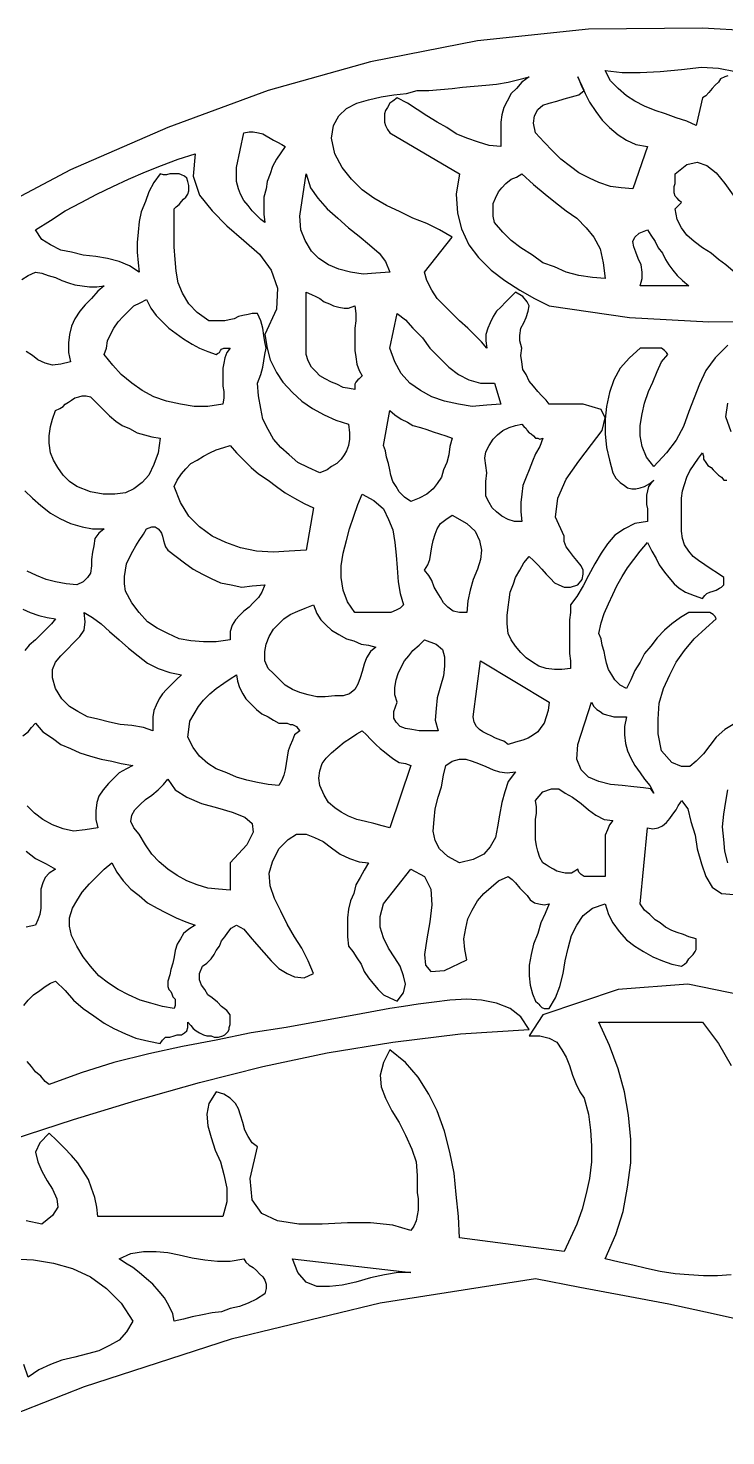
# Model space of a CAD drawing. Extents: x 0.04 to 7.12, y 0.03 to 7.63.
# Drawn here: x 2.46 to 3.12, y 0.851 to 2.184 of the extents above; entities that cross this region are included whole.
import ezdxf

# ---------------------------------------------------------------- set-up
doc = ezdxf.new("R2010")
doc.units = 0
doc.layers.add('1', color=7, linetype='Continuous')

msp = doc.modelspace()

# ---------------------------------------------------------------- linework, layer by layer
msp.add_lwpolyline([(3.149, 0.958), (3.108, 0.967), (3.066, 0.976), (3.024, 0.984), (2.982, 0.992), (2.94, 1), (2.793, 0.977), (2.652, 0.943), (2.513, 0.898), (2.378, 0.845), (2.245, 0.785), (2.114, 0.721), (1.983, 0.655), (1.854, 0.588), (1.723, 0.522)])
at = {"layer": '1'}
for points in [[(3.187, 2.179), (3.098, 2.184), (2.99, 2.183), (2.885, 2.172), (2.784, 2.152), (2.687, 2.125), (2.592, 2.09), (2.5, 2.05), (2.411, 2.003), (2.323, 1.953), (2.236, 1.898), (2.151, 1.842), (2.045, 1.773), (1.941, 1.701), (1.838, 1.626), (1.736, 1.548)], [(3.122, 2.139), (3.119, 2.138), (3.115, 2.136), (3.113, 2.133), (3.11, 2.13), (3.107, 2.127), (3.104, 2.123), (3.101, 2.12), (3.098, 2.118), (3.092, 2.092), (3.083, 2.096), (3.073, 2.099), (3.063, 2.103), (3.053, 2.106), (3.043, 2.11), (3.034, 2.115), (3.026, 2.12), (3.018, 2.127), (3.011, 2.134), (3.006, 2.144), (3.022, 2.142), (3.039, 2.142), (3.058, 2.143), (3.078, 2.145), (3.097, 2.147), (3.113, 2.146), (3.129, 2.143)], [(3.122, 1.884), (3.11, 1.872), (3.101, 1.86), (3.095, 1.847), (3.09, 1.834), (3.085, 1.821), (3.08, 1.807), (3.073, 1.794), (3.064, 1.782), (3.052, 1.769), (3.045, 1.778), (3.041, 1.788), (3.039, 1.798), (3.039, 1.808), (3.041, 1.819), (3.043, 1.829), (3.047, 1.84), (3.051, 1.849), (3.055, 1.859), (3.059, 1.868), (3.065, 1.875), (3.064, 1.877), (3.062, 1.879), (3.059, 1.881), (3.057, 1.881), (3.054, 1.881), (3.05, 1.881), (3.048, 1.881), (3.045, 1.881), (3.042, 1.881), (3.039, 1.881), (3.029, 1.872), (3.02, 1.862), (3.014, 1.851), (3.01, 1.839), (3.007, 1.826), (3.006, 1.814), (3.006, 1.8), (3.007, 1.787), (3.01, 1.775), (3.013, 1.763), (3.016, 1.758), (3.02, 1.754), (3.024, 1.751), (3.027, 1.749), (3.031, 1.748), (3.035, 1.748), (3.039, 1.749), (3.043, 1.75), (3.048, 1.753), (3.052, 1.756), (3.049, 1.753), (3.047, 1.75), (3.046, 1.746), (3.045, 1.742), (3.045, 1.738), (3.045, 1.733), (3.046, 1.729), (3.046, 1.725), (3.046, 1.721), (3.046, 1.717), (3.034, 1.715), (3.024, 1.71), (3.015, 1.704), (3.008, 1.696), (3.002, 1.687), (2.996, 1.677), (2.99, 1.666), (2.985, 1.656), (2.979, 1.646), (2.973, 1.638), (2.973, 1.631), (2.972, 1.624), (2.972, 1.618), (2.972, 1.613), (2.972, 1.608), (2.972, 1.603), (2.972, 1.598), (2.972, 1.592), (2.973, 1.585), (2.973, 1.578), (2.965, 1.577), (2.958, 1.577), (2.95, 1.578), (2.943, 1.58), (2.937, 1.584), (2.931, 1.588), (2.926, 1.593), (2.921, 1.599), (2.917, 1.605), (2.914, 1.611), (2.913, 1.62), (2.913, 1.628), (2.914, 1.636), (2.915, 1.643), (2.916, 1.65), (2.919, 1.658), (2.921, 1.664), (2.925, 1.671), (2.929, 1.678), (2.934, 1.684), (2.938, 1.68), (2.942, 1.676), (2.946, 1.672), (2.95, 1.667), (2.954, 1.663), (2.958, 1.659), (2.962, 1.657), (2.967, 1.655), (2.973, 1.655), (2.98, 1.657), (2.984, 1.662), (2.985, 1.667), (2.985, 1.671), (2.983, 1.675), (2.979, 1.68), (2.976, 1.684), (2.972, 1.689), (2.969, 1.693), (2.967, 1.698), (2.967, 1.703), (2.959, 1.721), (2.961, 1.739), (2.969, 1.757), (2.981, 1.774), (2.993, 1.79), (3.003, 1.803), (3.006, 1.815), (3.002, 1.823), (2.985, 1.828), (2.953, 1.828), (2.95, 1.832), (2.946, 1.836), (2.942, 1.84), (2.938, 1.845), (2.934, 1.85), (2.931, 1.856), (2.928, 1.861), (2.927, 1.868), (2.926, 1.874), (2.927, 1.881), (2.925, 1.888), (2.925, 1.893), (2.926, 1.9), (2.929, 1.905), (2.931, 1.91), (2.933, 1.916), (2.934, 1.921), (2.932, 1.925), (2.928, 1.93), (2.921, 1.934), (2.916, 1.929), (2.912, 1.925), (2.907, 1.92), (2.903, 1.916), (2.9, 1.911), (2.897, 1.905), (2.895, 1.9), (2.893, 1.894), (2.893, 1.888), (2.894, 1.881), (2.889, 1.887), (2.883, 1.893), (2.876, 1.9), (2.868, 1.907), (2.861, 1.914), (2.854, 1.921), (2.847, 1.928), (2.842, 1.936), (2.837, 1.945), (2.835, 1.953), (2.861, 1.986), (2.849, 1.993), (2.837, 1.999), (2.824, 2.004), (2.812, 2.01), (2.799, 2.016), (2.787, 2.023), (2.776, 2.031), (2.766, 2.041), (2.757, 2.052), (2.75, 2.065), (2.747, 2.08), (2.749, 2.092), (2.754, 2.101), (2.761, 2.108), (2.771, 2.113), (2.782, 2.116), (2.794, 2.119), (2.806, 2.121), (2.818, 2.122), (2.828, 2.125), (2.839, 2.125), (2.85, 2.126), (2.861, 2.127), (2.871, 2.128), (2.882, 2.129), (2.893, 2.13), (2.903, 2.131), (2.914, 2.133), (2.923, 2.135), (2.934, 2.138)], [(2.934, 2.138), (2.927, 2.133), (2.922, 2.127), (2.917, 2.122), (2.913, 2.115), (2.91, 2.109), (2.908, 2.102), (2.907, 2.095), (2.907, 2.087), (2.907, 2.08), (2.907, 2.072), (2.896, 2.073), (2.886, 2.076), (2.875, 2.08), (2.865, 2.084), (2.856, 2.09), (2.847, 2.095), (2.837, 2.101), (2.828, 2.107), (2.819, 2.113), (2.809, 2.118), (2.805, 2.115), (2.802, 2.113), (2.8, 2.109), (2.798, 2.106), (2.797, 2.103), (2.797, 2.099), (2.797, 2.095), (2.798, 2.092), (2.8, 2.088), (2.802, 2.085), (2.868, 2.046), (2.865, 2.027), (2.866, 2.009), (2.87, 1.994), (2.877, 1.979), (2.886, 1.967), (2.898, 1.955), (2.911, 1.945), (2.925, 1.936), (2.939, 1.928), (2.953, 1.921), (3.029, 1.91), (3.104, 1.906), (3.179, 1.907)], [(3.046, 2.072), (3.032, 2.032), (3.021, 2.033), (3.011, 2.034), (3, 2.038), (2.991, 2.042), (2.981, 2.047), (2.973, 2.053), (2.964, 2.06), (2.956, 2.068), (2.948, 2.076), (2.94, 2.085), (2.938, 2.094), (2.939, 2.101), (2.942, 2.107), (2.947, 2.111), (2.953, 2.113), (2.96, 2.115), (2.967, 2.117), (2.974, 2.119), (2.981, 2.121), (2.986, 2.125), (2.98, 2.138), (2.983, 2.13), (2.987, 2.122), (2.991, 2.114), (2.997, 2.105), (3.003, 2.097), (3.01, 2.09), (3.018, 2.083), (3.026, 2.078), (3.035, 2.074), (3.046, 2.072)], [(2.703, 2.072), (2.699, 2.066), (2.695, 2.06), (2.691, 2.053), (2.689, 2.046), (2.686, 2.039), (2.685, 2.032), (2.683, 2.024), (2.683, 2.016), (2.683, 2.008), (2.684, 2), (2.68, 2.003), (2.676, 2.007), (2.672, 2.011), (2.668, 2.016), (2.664, 2.021), (2.661, 2.027), (2.659, 2.032), (2.657, 2.039), (2.657, 2.045), (2.657, 2.052), (2.664, 2.085), (2.669, 2.086), (2.673, 2.086), (2.678, 2.085), (2.682, 2.084), (2.685, 2.082), (2.689, 2.08), (2.692, 2.078), (2.696, 2.076), (2.7, 2.074), (2.703, 2.072)], [(2.684, 1.894), (2.686, 1.881), (2.689, 1.87), (2.695, 1.858), (2.701, 1.849), (2.71, 1.839), (2.719, 1.831), (2.729, 1.824), (2.74, 1.818), (2.751, 1.813), (2.763, 1.809), (2.764, 1.801), (2.764, 1.795), (2.763, 1.789), (2.761, 1.784), (2.759, 1.78), (2.756, 1.776), (2.752, 1.772), (2.747, 1.769), (2.743, 1.766), (2.736, 1.763), (2.725, 1.768), (2.715, 1.773), (2.707, 1.78), (2.699, 1.787), (2.692, 1.795), (2.687, 1.804), (2.682, 1.814), (2.68, 1.824), (2.678, 1.836), (2.677, 1.848), (2.68, 1.856), (2.682, 1.863), (2.683, 1.869), (2.684, 1.875), (2.685, 1.881), (2.684, 1.887), (2.683, 1.893), (2.682, 1.9), (2.68, 1.907), (2.677, 1.914), (2.672, 1.914), (2.668, 1.913), (2.663, 1.912), (2.659, 1.911), (2.655, 1.909), (2.65, 1.908), (2.646, 1.907), (2.641, 1.907), (2.636, 1.907), (2.631, 1.907), (2.62, 1.915), (2.612, 1.923), (2.606, 1.933), (2.602, 1.943), (2.6, 1.954), (2.599, 1.965), (2.598, 1.977), (2.598, 1.989), (2.598, 2.001), (2.598, 2.013), (2.6, 2.015), (2.603, 2.017), (2.605, 2.02), (2.607, 2.022), (2.609, 2.024), (2.611, 2.027), (2.612, 2.03), (2.612, 2.032), (2.612, 2.035), (2.611, 2.039), (2.61, 2.042), (2.608, 2.044), (2.605, 2.045), (2.603, 2.046), (2.6, 2.046), (2.597, 2.046), (2.594, 2.046), (2.591, 2.045), (2.588, 2.045), (2.585, 2.046), (2.579, 2.038), (2.574, 2.029), (2.571, 2.02), (2.567, 2.01), (2.565, 2.001), (2.564, 1.991), (2.563, 1.981), (2.563, 1.972), (2.564, 1.962), (2.565, 1.953), (2.556, 1.959), (2.546, 1.963), (2.535, 1.966), (2.524, 1.968), (2.512, 1.969), (2.501, 1.972), (2.491, 1.974), (2.481, 1.979), (2.473, 1.984), (2.467, 1.993), (2.481, 2.002), (2.495, 2.011), (2.51, 2.019), (2.525, 2.027), (2.54, 2.034), (2.555, 2.041), (2.571, 2.048), (2.586, 2.054), (2.602, 2.06), (2.618, 2.065), (2.616, 2.044), (2.622, 2.026), (2.634, 2.011), (2.648, 1.997), (2.664, 1.983), (2.679, 1.97), (2.69, 1.955), (2.696, 1.938), (2.695, 1.918), (2.684, 1.894)], [(3.127, 1.954), (3.12, 1.96), (3.113, 1.965), (3.106, 1.971), (3.098, 1.976), (3.09, 1.982), (3.083, 1.988), (3.078, 1.995), (3.074, 2.003), (3.072, 2.013), (3.078, 2.019), (3.076, 2.021), (3.074, 2.023), (3.072, 2.025), (3.071, 2.028), (3.071, 2.031), (3.071, 2.034), (3.072, 2.037), (3.072, 2.04), (3.072, 2.043), (3.072, 2.046), (3.083, 2.055), (3.093, 2.057), (3.102, 2.054), (3.111, 2.047), (3.119, 2.037), (3.127, 2.026)], [(2.802, 1.953), (2.789, 1.952), (2.777, 1.951), (2.765, 1.953), (2.754, 1.956), (2.744, 1.96), (2.735, 1.966), (2.728, 1.973), (2.722, 1.983), (2.718, 1.993), (2.717, 2.006), (2.723, 2.046), (2.727, 2.033), (2.734, 2.023), (2.743, 2.013), (2.753, 2.004), (2.763, 1.995), (2.773, 1.987), (2.783, 1.979), (2.792, 1.971), (2.798, 1.963), (2.802, 1.953)], [(3.006, 1.947), (2.994, 1.948), (2.981, 1.95), (2.969, 1.953), (2.958, 1.958), (2.947, 1.962), (2.937, 1.969), (2.926, 1.976), (2.917, 1.983), (2.909, 1.991), (2.901, 2), (2.9, 2.006), (2.9, 2.012), (2.9, 2.018), (2.902, 2.023), (2.905, 2.029), (2.908, 2.033), (2.912, 2.037), (2.917, 2.041), (2.922, 2.043), (2.927, 2.046), (2.938, 2.036), (2.949, 2.027), (2.959, 2.019), (2.969, 2.011), (2.979, 2.004), (2.988, 1.995), (2.995, 1.986), (3.001, 1.975), (3.004, 1.962), (3.006, 1.947)], [(3.085, 1.94), (3.039, 1.94), (3.041, 1.947), (3.041, 1.953), (3.04, 1.96), (3.037, 1.966), (3.035, 1.972), (3.033, 1.977), (3.032, 1.982), (3.034, 1.986), (3.038, 1.99), (3.046, 1.993), (3.049, 1.988), (3.053, 1.982), (3.056, 1.976), (3.06, 1.971), (3.063, 1.965), (3.066, 1.96), (3.07, 1.955), (3.074, 1.95), (3.079, 1.945), (3.085, 1.94)], [(2.454, 1.946), (2.46, 1.95), (2.467, 1.953), (2.473, 1.952), (2.479, 1.95), (2.486, 1.948), (2.492, 1.945), (2.498, 1.943), (2.504, 1.941), (2.511, 1.94), (2.518, 1.939), (2.525, 1.939), (2.532, 1.94)], [(2.532, 1.94), (2.526, 1.935), (2.52, 1.928), (2.514, 1.922), (2.509, 1.916), (2.504, 1.909), (2.501, 1.902), (2.499, 1.894), (2.498, 1.886), (2.498, 1.877), (2.5, 1.868), (2.491, 1.866), (2.483, 1.865), (2.476, 1.867), (2.469, 1.87), (2.464, 1.874), (2.458, 1.878)], [(2.769, 1.921), (2.77, 1.914), (2.77, 1.907), (2.769, 1.9), (2.769, 1.893), (2.769, 1.886), (2.769, 1.879), (2.77, 1.873), (2.771, 1.866), (2.773, 1.86), (2.776, 1.855), (2.775, 1.854), (2.773, 1.852), (2.772, 1.851), (2.77, 1.849), (2.769, 1.847), (2.769, 1.846), (2.769, 1.844), (2.769, 1.842), (2.764, 1.843), (2.758, 1.844), (2.752, 1.847), (2.747, 1.849), (2.741, 1.852), (2.736, 1.855), (2.732, 1.859), (2.728, 1.863), (2.725, 1.869), (2.723, 1.875), (2.723, 1.934), (2.728, 1.932), (2.732, 1.93), (2.736, 1.928), (2.74, 1.925), (2.745, 1.923), (2.749, 1.921), (2.754, 1.92), (2.759, 1.919), (2.763, 1.919), (2.769, 1.921)], [(2.638, 1.875), (2.639, 1.876), (2.641, 1.877), (2.642, 1.879), (2.643, 1.88), (2.645, 1.881), (2.647, 1.881), (2.649, 1.881), (2.651, 1.881), (2.648, 1.877), (2.646, 1.872), (2.645, 1.867), (2.644, 1.862), (2.644, 1.856), (2.644, 1.851), (2.644, 1.845), (2.645, 1.84), (2.645, 1.834), (2.644, 1.828), (2.63, 1.826), (2.617, 1.826), (2.604, 1.828), (2.591, 1.831), (2.579, 1.835), (2.568, 1.841), (2.558, 1.848), (2.548, 1.856), (2.54, 1.865), (2.532, 1.875), (2.534, 1.881), (2.535, 1.888), (2.538, 1.894), (2.541, 1.9), (2.545, 1.906), (2.55, 1.911), (2.555, 1.916), (2.56, 1.921), (2.566, 1.924), (2.572, 1.927), (2.576, 1.919), (2.581, 1.912), (2.587, 1.906), (2.593, 1.9), (2.6, 1.895), (2.607, 1.89), (2.615, 1.885), (2.622, 1.881), (2.63, 1.878), (2.638, 1.875)], [(2.901, 1.848), (2.907, 1.828), (2.894, 1.827), (2.88, 1.826), (2.867, 1.828), (2.854, 1.831), (2.842, 1.835), (2.831, 1.841), (2.821, 1.848), (2.813, 1.857), (2.807, 1.868), (2.802, 1.881), (2.809, 1.914), (2.817, 1.908), (2.824, 1.9), (2.833, 1.891), (2.84, 1.881), (2.849, 1.872), (2.858, 1.863), (2.867, 1.856), (2.877, 1.851), (2.888, 1.848), (2.901, 1.848)], [(2.585, 1.796), (2.583, 1.782), (2.579, 1.771), (2.574, 1.761), (2.568, 1.754), (2.56, 1.748), (2.552, 1.744), (2.542, 1.743), (2.531, 1.743), (2.519, 1.745), (2.506, 1.75), (2.499, 1.755), (2.493, 1.761), (2.488, 1.768), (2.484, 1.775), (2.481, 1.782), (2.48, 1.791), (2.48, 1.798), (2.481, 1.807), (2.483, 1.814), (2.486, 1.822), (2.49, 1.824), (2.493, 1.826), (2.495, 1.828), (2.498, 1.83), (2.501, 1.832), (2.504, 1.834), (2.508, 1.835), (2.511, 1.836), (2.515, 1.836), (2.519, 1.835), (2.525, 1.829), (2.531, 1.823), (2.537, 1.817), (2.543, 1.812), (2.549, 1.808), (2.556, 1.805), (2.563, 1.801), (2.57, 1.799), (2.577, 1.797), (2.585, 1.796)], [(3.125, 1.802), (3.12, 1.816), (3.122, 1.829)], [(2.861, 1.796), (2.859, 1.788), (2.858, 1.78), (2.856, 1.773), (2.853, 1.766), (2.851, 1.759), (2.847, 1.753), (2.843, 1.748), (2.837, 1.743), (2.83, 1.739), (2.822, 1.736), (2.816, 1.74), (2.811, 1.745), (2.808, 1.75), (2.805, 1.755), (2.803, 1.761), (2.802, 1.766), (2.801, 1.772), (2.799, 1.778), (2.798, 1.784), (2.796, 1.789), (2.802, 1.822), (2.807, 1.818), (2.813, 1.814), (2.819, 1.811), (2.824, 1.808), (2.831, 1.806), (2.837, 1.804), (2.843, 1.802), (2.849, 1.8), (2.855, 1.798), (2.861, 1.796)], [(2.947, 1.796), (2.944, 1.788), (2.94, 1.781), (2.937, 1.774), (2.934, 1.766), (2.931, 1.759), (2.928, 1.751), (2.927, 1.743), (2.926, 1.735), (2.926, 1.726), (2.927, 1.717), (2.92, 1.717), (2.914, 1.719), (2.908, 1.722), (2.903, 1.726), (2.899, 1.73), (2.896, 1.735), (2.893, 1.741), (2.893, 1.747), (2.893, 1.755), (2.894, 1.763), (2.893, 1.77), (2.892, 1.777), (2.893, 1.783), (2.896, 1.789), (2.9, 1.795), (2.904, 1.799), (2.909, 1.803), (2.915, 1.806), (2.921, 1.808), (2.927, 1.809), (2.929, 1.807), (2.931, 1.805), (2.932, 1.803), (2.934, 1.801), (2.936, 1.8), (2.938, 1.798), (2.94, 1.796), (2.942, 1.796), (2.944, 1.795), (2.947, 1.796)], [(2.73, 1.73), (2.723, 1.69), (2.707, 1.689), (2.692, 1.688), (2.676, 1.689), (2.661, 1.692), (2.647, 1.697), (2.634, 1.703), (2.622, 1.712), (2.612, 1.722), (2.604, 1.735), (2.598, 1.75), (2.601, 1.756), (2.605, 1.762), (2.609, 1.767), (2.614, 1.772), (2.62, 1.775), (2.626, 1.779), (2.632, 1.782), (2.638, 1.785), (2.645, 1.787), (2.651, 1.789), (2.657, 1.782), (2.664, 1.775), (2.671, 1.768), (2.678, 1.762), (2.687, 1.756), (2.695, 1.75), (2.703, 1.744), (2.712, 1.739), (2.721, 1.734), (2.73, 1.73)], [(3.127, 1.525), (3.119, 1.52), (3.111, 1.513), (3.105, 1.505), (3.099, 1.497), (3.092, 1.49), (3.086, 1.485), (3.078, 1.485), (3.069, 1.489), (3.059, 1.5), (3.056, 1.516), (3.056, 1.53), (3.057, 1.545), (3.061, 1.559), (3.067, 1.572), (3.073, 1.584), (3.081, 1.595), (3.09, 1.606), (3.101, 1.616), (3.111, 1.625), (3.11, 1.627), (3.108, 1.629), (3.105, 1.631), (3.103, 1.631), (3.1, 1.631), (3.097, 1.631), (3.094, 1.631), (3.091, 1.631), (3.088, 1.631), (3.085, 1.631), (3.077, 1.626), (3.069, 1.62), (3.062, 1.614), (3.055, 1.607), (3.049, 1.599), (3.043, 1.592), (3.039, 1.584), (3.034, 1.576), (3.03, 1.567), (3.026, 1.559), (3.02, 1.562), (3.015, 1.567), (3.012, 1.572), (3.009, 1.577), (3.007, 1.583), (3.006, 1.589), (3.005, 1.594), (3.003, 1.6), (3.002, 1.606), (3, 1.611), (3.002, 1.621), (3.005, 1.63), (3.009, 1.639), (3.013, 1.648), (3.017, 1.656), (3.022, 1.665), (3.027, 1.673), (3.033, 1.681), (3.039, 1.689), (3.046, 1.697), (3.05, 1.689), (3.054, 1.682), (3.057, 1.676), (3.062, 1.669), (3.066, 1.664), (3.071, 1.658), (3.076, 1.654), (3.082, 1.65), (3.09, 1.647), (3.098, 1.644), (3.1, 1.647), (3.102, 1.649), (3.105, 1.65), (3.108, 1.651), (3.111, 1.652), (3.114, 1.654), (3.116, 1.655), (3.118, 1.657), (3.118, 1.66), (3.118, 1.664), (3.112, 1.668), (3.106, 1.672), (3.1, 1.676), (3.094, 1.68), (3.089, 1.684), (3.085, 1.689), (3.081, 1.695), (3.079, 1.701), (3.078, 1.708), (3.078, 1.717), (3.078, 1.724), (3.078, 1.732), (3.078, 1.739), (3.079, 1.746), (3.081, 1.752), (3.083, 1.759), (3.086, 1.765), (3.09, 1.771), (3.094, 1.777), (3.098, 1.782), (3.099, 1.779), (3.099, 1.776), (3.101, 1.773), (3.103, 1.77), (3.106, 1.768), (3.108, 1.766), (3.111, 1.763), (3.113, 1.761), (3.116, 1.759), (3.118, 1.756), (3.121, 1.756)], [(2.457, 1.746), (2.464, 1.739), (2.472, 1.732), (2.481, 1.725), (2.49, 1.72), (2.5, 1.715), (2.511, 1.712), (2.521, 1.71), (2.532, 1.71)], [(2.815, 1.638), (2.812, 1.635), (2.808, 1.633), (2.803, 1.631), (2.799, 1.631), (2.794, 1.631), (2.789, 1.631), (2.784, 1.631), (2.779, 1.631), (2.774, 1.631), (2.769, 1.631), (2.762, 1.641), (2.758, 1.652), (2.756, 1.664), (2.756, 1.675), (2.758, 1.687), (2.761, 1.699), (2.764, 1.71), (2.768, 1.722), (2.772, 1.733), (2.776, 1.743), (2.787, 1.737), (2.796, 1.729), (2.801, 1.719), (2.805, 1.709), (2.807, 1.697), (2.808, 1.685), (2.809, 1.673), (2.81, 1.66), (2.812, 1.649), (2.815, 1.638)], [(2.875, 1.631), (2.868, 1.631), (2.862, 1.632), (2.857, 1.636), (2.853, 1.64), (2.85, 1.645), (2.847, 1.65), (2.844, 1.655), (2.842, 1.661), (2.839, 1.666), (2.835, 1.671), (2.838, 1.676), (2.84, 1.681), (2.841, 1.687), (2.842, 1.693), (2.843, 1.699), (2.845, 1.705), (2.847, 1.71), (2.85, 1.715), (2.855, 1.719), (2.861, 1.723), (2.875, 1.715), (2.883, 1.708), (2.887, 1.699), (2.889, 1.69), (2.888, 1.681), (2.885, 1.672), (2.881, 1.662), (2.878, 1.652), (2.876, 1.642), (2.875, 1.631)], [(2.532, 1.71), (2.527, 1.706), (2.523, 1.701), (2.522, 1.694), (2.521, 1.688), (2.52, 1.681), (2.52, 1.675), (2.519, 1.668), (2.516, 1.664), (2.512, 1.66), (2.506, 1.657), (2.496, 1.658), (2.486, 1.66), (2.477, 1.662), (2.468, 1.666), (2.459, 1.67)], [(2.592, 1.69), (2.6, 1.684), (2.608, 1.678), (2.616, 1.672), (2.625, 1.667), (2.633, 1.663), (2.642, 1.659), (2.652, 1.657), (2.662, 1.655), (2.672, 1.656), (2.684, 1.657), (2.681, 1.65), (2.678, 1.645), (2.673, 1.64), (2.669, 1.636), (2.664, 1.632), (2.66, 1.628), (2.656, 1.624), (2.653, 1.619), (2.651, 1.613), (2.651, 1.605), (2.638, 1.603), (2.626, 1.603), (2.614, 1.604), (2.603, 1.606), (2.592, 1.611), (2.582, 1.616), (2.573, 1.622), (2.565, 1.631), (2.558, 1.64), (2.552, 1.651), (2.551, 1.658), (2.551, 1.665), (2.552, 1.671), (2.553, 1.677), (2.556, 1.683), (2.559, 1.689), (2.562, 1.694), (2.565, 1.699), (2.569, 1.705), (2.572, 1.71), (2.577, 1.712), (2.58, 1.712), (2.583, 1.71), (2.585, 1.708), (2.586, 1.706), (2.587, 1.703), (2.588, 1.699), (2.589, 1.696), (2.59, 1.693), (2.592, 1.69)], [(2.455, 1.634), (2.462, 1.631), (2.47, 1.628), (2.478, 1.626), (2.486, 1.625)], [(2.605, 1.572), (2.6, 1.567), (2.596, 1.563), (2.591, 1.558), (2.587, 1.554), (2.584, 1.549), (2.581, 1.543), (2.579, 1.538), (2.578, 1.532), (2.578, 1.526), (2.578, 1.519), (2.569, 1.522), (2.558, 1.524), (2.547, 1.525), (2.537, 1.527), (2.526, 1.53), (2.516, 1.532), (2.507, 1.537), (2.499, 1.542), (2.492, 1.549), (2.486, 1.559), (2.483, 1.569), (2.483, 1.577), (2.486, 1.584), (2.491, 1.59), (2.497, 1.596), (2.503, 1.602), (2.509, 1.608), (2.513, 1.614), (2.514, 1.622), (2.513, 1.631), (2.521, 1.626), (2.529, 1.62), (2.537, 1.613), (2.546, 1.605), (2.555, 1.597), (2.564, 1.59), (2.573, 1.583), (2.583, 1.578), (2.594, 1.574), (2.605, 1.572)], [(2.789, 1.598), (2.784, 1.594), (2.78, 1.588), (2.778, 1.582), (2.776, 1.575), (2.774, 1.569), (2.772, 1.563), (2.769, 1.558), (2.764, 1.554), (2.758, 1.552), (2.75, 1.552), (2.741, 1.551), (2.733, 1.551), (2.725, 1.553), (2.717, 1.555), (2.71, 1.558), (2.703, 1.562), (2.698, 1.567), (2.692, 1.573), (2.687, 1.578), (2.684, 1.585), (2.684, 1.594), (2.685, 1.601), (2.688, 1.608), (2.692, 1.615), (2.697, 1.62), (2.702, 1.625), (2.708, 1.629), (2.715, 1.632), (2.722, 1.635), (2.73, 1.638), (2.733, 1.63), (2.737, 1.624), (2.742, 1.619), (2.747, 1.614), (2.754, 1.61), (2.761, 1.606), (2.768, 1.604), (2.775, 1.601), (2.782, 1.6), (2.789, 1.598)], [(2.486, 1.625), (2.482, 1.62), (2.477, 1.615), (2.472, 1.61), (2.467, 1.605), (2.461, 1.6), (2.457, 1.595)], [(2.848, 1.519), (2.842, 1.519), (2.836, 1.519), (2.83, 1.519), (2.823, 1.52), (2.817, 1.521), (2.812, 1.523), (2.808, 1.527), (2.806, 1.531), (2.806, 1.537), (2.809, 1.546), (2.807, 1.553), (2.807, 1.56), (2.808, 1.567), (2.81, 1.573), (2.813, 1.579), (2.816, 1.585), (2.82, 1.59), (2.824, 1.595), (2.83, 1.6), (2.835, 1.605), (2.846, 1.601), (2.852, 1.596), (2.854, 1.589), (2.854, 1.58), (2.853, 1.571), (2.85, 1.561), (2.847, 1.55), (2.846, 1.54), (2.845, 1.529), (2.848, 1.519)], [(2.953, 1.546), (2.952, 1.538), (2.95, 1.532), (2.948, 1.526), (2.945, 1.522), (2.942, 1.518), (2.938, 1.515), (2.933, 1.512), (2.928, 1.51), (2.921, 1.508), (2.914, 1.506), (2.91, 1.509), (2.907, 1.51), (2.902, 1.512), (2.898, 1.514), (2.894, 1.516), (2.89, 1.518), (2.887, 1.52), (2.884, 1.523), (2.882, 1.527), (2.881, 1.532), (2.888, 1.585), (2.953, 1.546)], [(2.697, 1.526), (2.7, 1.526), (2.703, 1.526), (2.705, 1.526), (2.708, 1.525), (2.71, 1.525), (2.712, 1.524), (2.714, 1.523), (2.715, 1.521), (2.717, 1.519), (2.712, 1.515), (2.71, 1.51), (2.708, 1.505), (2.706, 1.5), (2.705, 1.494), (2.704, 1.488), (2.703, 1.482), (2.702, 1.477), (2.7, 1.472), (2.697, 1.467), (2.687, 1.468), (2.677, 1.47), (2.667, 1.472), (2.657, 1.475), (2.648, 1.479), (2.638, 1.483), (2.63, 1.488), (2.622, 1.495), (2.616, 1.503), (2.611, 1.513), (2.612, 1.52), (2.613, 1.528), (2.617, 1.535), (2.621, 1.542), (2.626, 1.548), (2.632, 1.554), (2.638, 1.559), (2.645, 1.564), (2.651, 1.568), (2.657, 1.572), (2.658, 1.566), (2.66, 1.56), (2.663, 1.554), (2.666, 1.549), (2.671, 1.544), (2.676, 1.539), (2.681, 1.535), (2.687, 1.532), (2.692, 1.529), (2.697, 1.526)], [(3.026, 1.532), (3.024, 1.523), (3.024, 1.515), (3.025, 1.507), (3.027, 1.5), (3.03, 1.493), (3.034, 1.486), (3.039, 1.479), (3.043, 1.473), (3.048, 1.467), (3.052, 1.46), (3.049, 1.464), (3.042, 1.465), (3.033, 1.466), (3.022, 1.467), (3.011, 1.468), (3, 1.471), (2.99, 1.475), (2.983, 1.482), (2.979, 1.492), (2.98, 1.506), (2.993, 1.546), (2.995, 1.542), (2.998, 1.539), (3.001, 1.537), (3.004, 1.535), (3.007, 1.534), (3.011, 1.533), (3.014, 1.532), (3.018, 1.532), (3.022, 1.532), (3.026, 1.532)], [(2.455, 1.514), (2.46, 1.518), (2.463, 1.522), (2.467, 1.526), (2.474, 1.518), (2.483, 1.512), (2.491, 1.506), (2.5, 1.502), (2.509, 1.498), (2.519, 1.495), (2.529, 1.492), (2.539, 1.49), (2.548, 1.488), (2.559, 1.486)], [(2.822, 1.486), (2.802, 1.427), (2.795, 1.429), (2.787, 1.431), (2.779, 1.433), (2.771, 1.435), (2.763, 1.438), (2.756, 1.442), (2.75, 1.446), (2.744, 1.451), (2.74, 1.458), (2.736, 1.467), (2.735, 1.474), (2.736, 1.481), (2.738, 1.488), (2.742, 1.493), (2.747, 1.498), (2.753, 1.503), (2.759, 1.508), (2.765, 1.512), (2.771, 1.516), (2.776, 1.519), (2.78, 1.515), (2.784, 1.511), (2.789, 1.506), (2.793, 1.502), (2.797, 1.499), (2.802, 1.495), (2.806, 1.492), (2.811, 1.489), (2.817, 1.488), (2.822, 1.486)], [(2.559, 1.486), (2.553, 1.483), (2.546, 1.479), (2.541, 1.474), (2.536, 1.469), (2.531, 1.463), (2.527, 1.457), (2.525, 1.451), (2.524, 1.443), (2.524, 1.435), (2.526, 1.427), (2.514, 1.425), (2.503, 1.424), (2.493, 1.426), (2.483, 1.43), (2.474, 1.435), (2.466, 1.441), (2.459, 1.448)], [(2.921, 1.48), (2.914, 1.471), (2.911, 1.461), (2.908, 1.451), (2.906, 1.439), (2.904, 1.428), (2.902, 1.418), (2.897, 1.409), (2.891, 1.402), (2.881, 1.397), (2.868, 1.394), (2.857, 1.4), (2.849, 1.407), (2.845, 1.415), (2.843, 1.424), (2.844, 1.435), (2.845, 1.445), (2.848, 1.456), (2.851, 1.466), (2.853, 1.477), (2.855, 1.486), (2.861, 1.49), (2.868, 1.492), (2.874, 1.492), (2.88, 1.49), (2.886, 1.488), (2.893, 1.485), (2.9, 1.482), (2.906, 1.48), (2.913, 1.479), (2.921, 1.48)], [(2.651, 1.394), (2.651, 1.368), (2.64, 1.369), (2.63, 1.37), (2.62, 1.373), (2.61, 1.377), (2.601, 1.382), (2.592, 1.388), (2.584, 1.395), (2.577, 1.402), (2.571, 1.411), (2.565, 1.421), (2.56, 1.427), (2.557, 1.433), (2.558, 1.439), (2.561, 1.444), (2.566, 1.449), (2.571, 1.454), (2.577, 1.458), (2.583, 1.463), (2.588, 1.468), (2.592, 1.473), (2.599, 1.463), (2.61, 1.456), (2.624, 1.45), (2.639, 1.446), (2.653, 1.442), (2.665, 1.437), (2.672, 1.431), (2.673, 1.423), (2.667, 1.411), (2.651, 1.394)], [(2.456, 1.259), (2.46, 1.264), (2.465, 1.269), (2.471, 1.273), (2.476, 1.277), (2.481, 1.28), (2.486, 1.282), (2.495, 1.273), (2.503, 1.264), (2.512, 1.256), (2.522, 1.249), (2.532, 1.242), (2.541, 1.237), (2.552, 1.232), (2.562, 1.228), (2.574, 1.225), (2.585, 1.223), (2.587, 1.226), (2.59, 1.229), (2.594, 1.229), (2.598, 1.23), (2.601, 1.231), (2.605, 1.231), (2.608, 1.233), (2.61, 1.235), (2.611, 1.238), (2.611, 1.243), (2.614, 1.24), (2.616, 1.237), (2.619, 1.235), (2.622, 1.233), (2.626, 1.231), (2.629, 1.23), (2.633, 1.23), (2.636, 1.229), (2.64, 1.229), (2.644, 1.23), (2.646, 1.231), (2.648, 1.233), (2.649, 1.234), (2.65, 1.236), (2.65, 1.238), (2.651, 1.241), (2.651, 1.244), (2.651, 1.247), (2.651, 1.25), (2.648, 1.254), (2.643, 1.258), (2.639, 1.262), (2.634, 1.266), (2.63, 1.269), (2.627, 1.274), (2.624, 1.278), (2.622, 1.283), (2.622, 1.289), (2.625, 1.296), (2.629, 1.299), (2.633, 1.303), (2.636, 1.307), (2.638, 1.311), (2.641, 1.315), (2.643, 1.32), (2.646, 1.324), (2.649, 1.328), (2.652, 1.332), (2.657, 1.335), (2.664, 1.331), (2.67, 1.324), (2.676, 1.317), (2.683, 1.309), (2.69, 1.301), (2.697, 1.294), (2.705, 1.289), (2.712, 1.286), (2.721, 1.285), (2.73, 1.289), (2.725, 1.301), (2.719, 1.313), (2.712, 1.324), (2.705, 1.336), (2.699, 1.348), (2.693, 1.36), (2.689, 1.372), (2.688, 1.384), (2.691, 1.395), (2.697, 1.407), (2.706, 1.416), (2.714, 1.421), (2.723, 1.421), (2.731, 1.418), (2.739, 1.414), (2.747, 1.408), (2.755, 1.402), (2.764, 1.398), (2.773, 1.395), (2.782, 1.394), (2.778, 1.387), (2.774, 1.38), (2.77, 1.373), (2.768, 1.365), (2.765, 1.358), (2.763, 1.35), (2.762, 1.342), (2.762, 1.333), (2.762, 1.324), (2.763, 1.315), (2.767, 1.31), (2.771, 1.304), (2.775, 1.298), (2.778, 1.291), (2.782, 1.285), (2.786, 1.28), (2.791, 1.274), (2.796, 1.269), (2.802, 1.266), (2.809, 1.263), (2.815, 1.271), (2.817, 1.279), (2.815, 1.287), (2.812, 1.296), (2.807, 1.304), (2.801, 1.313), (2.796, 1.323), (2.793, 1.333), (2.793, 1.343), (2.796, 1.355), (2.822, 1.388), (2.835, 1.381), (2.841, 1.369), (2.842, 1.354), (2.84, 1.338), (2.837, 1.322), (2.835, 1.307), (2.836, 1.297), (2.841, 1.291), (2.854, 1.292), (2.875, 1.302), (2.873, 1.312), (2.872, 1.322), (2.874, 1.332), (2.876, 1.341), (2.88, 1.349), (2.885, 1.358), (2.891, 1.365), (2.898, 1.371), (2.905, 1.377), (2.914, 1.381), (2.918, 1.378), (2.921, 1.375), (2.925, 1.37), (2.928, 1.367), (2.932, 1.363), (2.935, 1.359), (2.939, 1.356), (2.943, 1.355), (2.948, 1.354), (2.953, 1.355), (2.949, 1.346), (2.945, 1.337), (2.942, 1.327), (2.938, 1.317), (2.936, 1.307), (2.934, 1.297), (2.934, 1.287), (2.935, 1.278), (2.937, 1.27), (2.94, 1.263), (2.942, 1.261), (2.943, 1.26), (2.944, 1.259), (2.946, 1.257), (2.948, 1.256), (2.949, 1.256), (2.951, 1.256), (2.953, 1.256), (2.959, 1.266), (2.963, 1.277), (2.966, 1.289), (2.968, 1.301), (2.971, 1.313), (2.974, 1.325), (2.979, 1.335), (2.985, 1.344), (2.994, 1.351), (3.006, 1.355), (3.009, 1.345), (3.013, 1.337), (3.019, 1.329), (3.026, 1.321), (3.034, 1.315), (3.042, 1.31), (3.051, 1.305), (3.06, 1.301), (3.069, 1.298), (3.078, 1.296), (3.081, 1.298), (3.083, 1.3), (3.085, 1.303), (3.087, 1.305), (3.089, 1.307), (3.091, 1.31), (3.092, 1.312), (3.092, 1.315), (3.092, 1.318), (3.092, 1.322), (3.085, 1.324), (3.08, 1.326), (3.074, 1.328), (3.069, 1.33), (3.063, 1.333), (3.058, 1.337), (3.053, 1.34), (3.048, 1.345), (3.043, 1.349), (3.039, 1.355), (3.046, 1.427), (3.051, 1.426), (3.056, 1.427), (3.06, 1.429), (3.064, 1.432), (3.067, 1.436), (3.07, 1.44), (3.073, 1.444), (3.075, 1.448), (3.077, 1.451), (3.078, 1.453), (3.084, 1.445), (3.087, 1.433), (3.091, 1.42), (3.093, 1.407), (3.097, 1.393), (3.101, 1.381), (3.107, 1.371), (3.116, 1.365), (3.128, 1.364)], [(3.013, 1.434), (3.01, 1.43), (3.008, 1.425), (3.006, 1.42), (3.006, 1.414), (3.006, 1.409), (3.006, 1.403), (3.006, 1.398), (3.006, 1.392), (3.006, 1.386), (3.006, 1.381), (3.003, 1.381), (3, 1.381), (2.997, 1.381), (2.995, 1.381), (2.991, 1.381), (2.988, 1.381), (2.986, 1.381), (2.983, 1.383), (2.981, 1.385), (2.98, 1.388), (2.977, 1.386), (2.974, 1.384), (2.971, 1.384), (2.968, 1.384), (2.964, 1.385), (2.96, 1.386), (2.957, 1.388), (2.953, 1.39), (2.95, 1.392), (2.947, 1.394), (2.944, 1.399), (2.942, 1.405), (2.941, 1.41), (2.94, 1.416), (2.94, 1.422), (2.94, 1.429), (2.94, 1.435), (2.941, 1.441), (2.941, 1.447), (2.94, 1.453), (2.947, 1.461), (2.955, 1.464), (2.962, 1.464), (2.968, 1.46), (2.975, 1.456), (2.983, 1.45), (2.99, 1.444), (2.997, 1.439), (3.005, 1.435), (3.013, 1.434)], [(3.122, 1.394), (3.119, 1.405), (3.118, 1.416), (3.117, 1.428), (3.118, 1.44), (3.12, 1.452), (3.122, 1.463)], [(2.458, 1.405), (2.467, 1.398), (2.477, 1.393), (2.486, 1.388), (2.48, 1.384), (2.476, 1.38), (2.474, 1.375), (2.472, 1.369), (2.472, 1.363), (2.472, 1.357), (2.472, 1.351), (2.471, 1.345), (2.469, 1.34), (2.467, 1.335), (2.458, 1.333)], [(2.618, 1.335), (2.612, 1.331), (2.607, 1.327), (2.604, 1.322), (2.601, 1.317), (2.599, 1.311), (2.598, 1.305), (2.597, 1.299), (2.595, 1.293), (2.594, 1.288), (2.592, 1.282), (2.592, 1.28), (2.592, 1.277), (2.593, 1.274), (2.595, 1.272), (2.596, 1.27), (2.597, 1.267), (2.599, 1.265), (2.599, 1.262), (2.599, 1.259), (2.598, 1.256), (2.587, 1.258), (2.576, 1.261), (2.566, 1.264), (2.555, 1.269), (2.545, 1.274), (2.536, 1.28), (2.527, 1.287), (2.519, 1.296), (2.512, 1.305), (2.506, 1.315), (2.501, 1.325), (2.499, 1.334), (2.499, 1.342), (2.502, 1.351), (2.506, 1.358), (2.511, 1.366), (2.518, 1.374), (2.525, 1.381), (2.532, 1.388), (2.539, 1.394), (2.544, 1.385), (2.55, 1.377), (2.557, 1.369), (2.565, 1.363), (2.573, 1.356), (2.582, 1.351), (2.59, 1.347), (2.6, 1.342), (2.609, 1.338), (2.618, 1.335)], [(3.147, 1.266), (3.084, 1.279), (3.018, 1.274), (2.947, 1.25), (2.934, 1.23), (2.944, 1.23), (2.953, 1.228), (2.96, 1.224), (2.965, 1.217), (2.969, 1.21), (2.972, 1.202), (2.975, 1.193), (2.978, 1.185), (2.982, 1.177), (2.986, 1.171), (2.99, 1.156), (2.992, 1.141), (2.993, 1.126), (2.993, 1.111), (2.991, 1.095), (2.988, 1.081), (2.984, 1.066), (2.979, 1.052), (2.973, 1.039), (2.967, 1.026), (2.868, 1.039), (2.867, 1.059), (2.865, 1.08), (2.863, 1.1), (2.859, 1.12), (2.854, 1.14), (2.847, 1.159), (2.839, 1.175), (2.829, 1.191), (2.817, 1.205), (2.802, 1.217), (2.796, 1.205), (2.793, 1.193), (2.794, 1.182), (2.798, 1.171), (2.804, 1.159), (2.811, 1.148), (2.817, 1.136), (2.823, 1.123), (2.827, 1.111), (2.828, 1.098), (2.828, 1.093), (2.828, 1.087), (2.828, 1.082), (2.829, 1.076), (2.829, 1.07), (2.829, 1.065), (2.828, 1.06), (2.827, 1.055), (2.825, 1.05), (2.822, 1.046), (2.805, 1.051), (2.784, 1.053), (2.762, 1.053), (2.738, 1.052), (2.716, 1.052), (2.696, 1.055), (2.681, 1.062), (2.672, 1.075), (2.67, 1.095), (2.677, 1.125), (2.672, 1.129), (2.668, 1.135), (2.665, 1.141), (2.663, 1.148), (2.661, 1.155), (2.659, 1.161), (2.656, 1.166), (2.651, 1.171), (2.645, 1.175), (2.638, 1.177), (2.631, 1.166), (2.629, 1.156), (2.63, 1.145), (2.633, 1.134), (2.637, 1.122), (2.642, 1.111), (2.645, 1.099), (2.648, 1.086), (2.648, 1.073), (2.644, 1.059), (2.526, 1.059), (2.525, 1.068), (2.523, 1.077), (2.52, 1.086), (2.517, 1.094), (2.512, 1.102), (2.507, 1.11), (2.501, 1.117), (2.494, 1.124), (2.487, 1.131), (2.48, 1.138), (2.471, 1.129), (2.467, 1.12), (2.469, 1.111), (2.473, 1.102), (2.478, 1.093), (2.483, 1.085), (2.487, 1.076), (2.488, 1.068), (2.483, 1.06), (2.473, 1.052), (2.458, 1.055)], [(2.445, 1.132), (2.503, 1.151), (2.562, 1.169), (2.622, 1.186), (2.682, 1.201), (2.743, 1.214), (2.805, 1.224), (2.869, 1.232), (2.934, 1.236), (2.926, 1.248), (2.916, 1.256), (2.903, 1.261), (2.889, 1.264), (2.875, 1.265), (2.859, 1.264), (2.844, 1.262), (2.829, 1.26), (2.815, 1.258), (2.802, 1.256), (2.77, 1.25), (2.737, 1.244), (2.704, 1.238), (2.671, 1.233), (2.638, 1.226), (2.606, 1.22), (2.574, 1.213), (2.541, 1.205), (2.51, 1.195), (2.48, 1.184), (2.476, 1.187), (2.472, 1.192), (2.467, 1.196), (2.463, 1.201), (2.459, 1.206)], [(3.125, 1.004), (3.112, 1.003), (3.099, 1.003), (3.085, 1.004), (3.072, 1.005), (3.058, 1.007), (3.045, 1.01), (3.032, 1.013), (3.019, 1.016), (3.006, 1.019), (3.016, 1.042), (3.023, 1.064), (3.027, 1.087), (3.03, 1.11), (3.03, 1.132), (3.028, 1.155), (3.024, 1.177), (3.018, 1.199), (3.01, 1.221), (3, 1.243), (3.098, 1.243)], [(3.098, 1.243), (3.113, 1.223), (3.125, 1.202)], [(2.446, 1.019), (2.465, 1.018), (2.484, 1.015), (2.502, 1.01), (2.519, 1.002), (2.534, 0.991), (2.548, 0.977), (2.559, 0.96)], [(2.684, 0.986), (2.676, 0.981), (2.668, 0.977), (2.66, 0.974), (2.651, 0.972), (2.643, 0.969), (2.634, 0.968), (2.625, 0.966), (2.615, 0.964), (2.607, 0.962), (2.598, 0.96), (2.597, 0.967), (2.593, 0.975), (2.589, 0.982), (2.584, 0.988), (2.578, 0.995), (2.572, 1), (2.565, 1.006), (2.559, 1.011), (2.552, 1.015), (2.546, 1.019), (2.557, 1.024), (2.569, 1.026), (2.581, 1.026), (2.592, 1.025), (2.603, 1.023), (2.615, 1.02), (2.627, 1.018), (2.639, 1.017), (2.651, 1.017), (2.664, 1.019), (2.666, 1.016), (2.669, 1.013), (2.673, 1.011), (2.676, 1.008), (2.679, 1.005), (2.682, 1.002), (2.684, 0.999), (2.685, 0.995), (2.685, 0.991), (2.684, 0.986)], [(2.822, 1.006), (2.81, 1.006), (2.797, 1.004), (2.784, 1.001), (2.77, 0.997), (2.757, 0.994), (2.745, 0.993), (2.733, 0.993), (2.723, 0.997), (2.715, 1.006), (2.71, 1.019), (2.822, 1.006)], [(2.559, 0.96), (2.553, 0.95), (2.546, 0.942), (2.537, 0.937), (2.527, 0.932), (2.516, 0.929), (2.504, 0.926), (2.492, 0.923), (2.481, 0.919), (2.47, 0.914), (2.46, 0.907), (2.456, 0.919)]]:
    msp.add_lwpolyline(points, dxfattribs=at)

doc.saveas('drawing.dxf')
